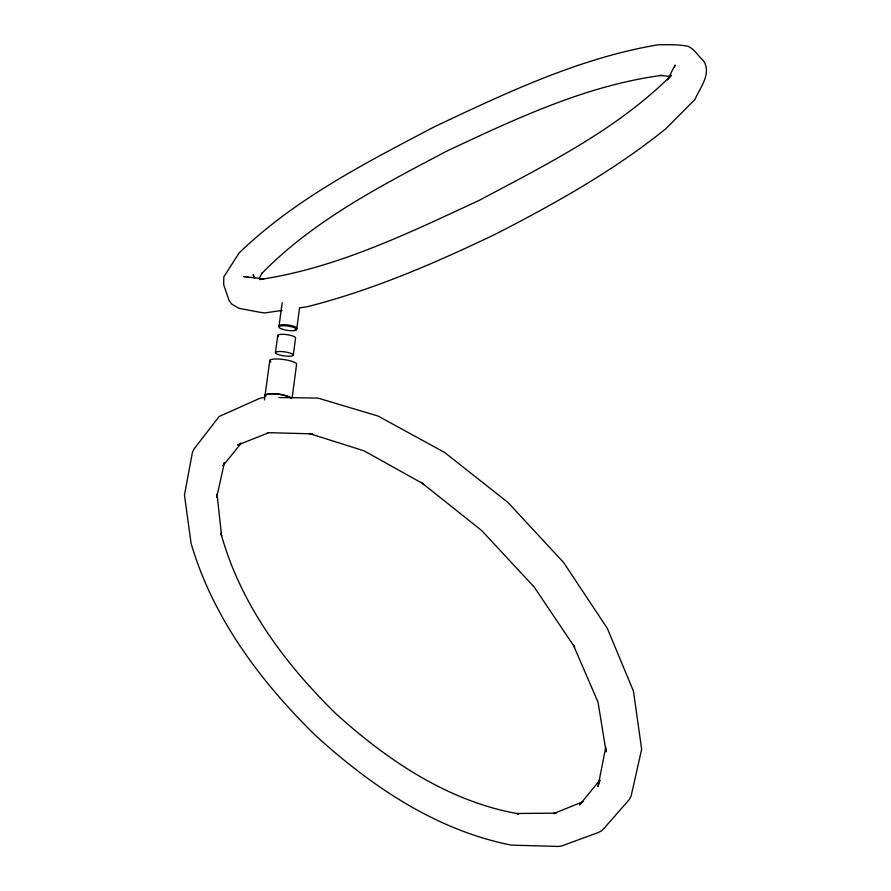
<?xml version="1.0" encoding="UTF-8"?>
<svg xmlns="http://www.w3.org/2000/svg" width="891" height="891" viewBox="0 0 891 891"><rect width="100%" height="100%" fill="white"/><g stroke="black" fill="none" stroke-linecap="round" stroke-linejoin="round"><path stroke-width="1.34" d="M293.273 355.286A9.044 2.016 8 0 0 280.81 351.522A9.044 2.016 8 0 0 279.017 354.796A9.044 2.016 8 0 0 293.273 355.286L295.534 338.201A9.021 2.116 8.1 0 0 285.32 334.459A9.021 2.116 8.1 0 0 278.493 336.531M296.803 328.623L299.499 308.331M292.17 397.676L296.547 364.586A13.588 2.963 7.9 0 0 281.333 359.229A13.588 2.963 7.9 0 0 270.853 361.991M275.453 352.468L277.769 335.339M279.072 325.738L282.191 302.662M264.427 399.97L269.828 360.332M605.824 746.97L597.972 786.553L599.999 780.293M674.576 67.115L675.122 65.032L667.637 79.366M259.136 278.371L262.333 272.635M667.437 79.923L671.48 75.122C616.884 129.741 546.439 164.49 479.035 200.464C408.624 233.03 337.232 268.002 259.76 279.518L263.836 278.961L243.689 276.511L247.921 277.134M241.027 443.462L222.917 465.759L224.465 462.451L216.669 497.434L217.048 494.215L221.592 535.925L220.946 533.319C240.058 603.452 284.452 663.35 335.773 713.58C387.607 760.513 448.34 801.432 518.362 813.806M599.754 780.204L579.584 804.941L582.313 802.279M261.921 273.37C314.011 219.943 381.771 185.484 447.037 150.969C515.666 118.837 585.922 85.503 661.768 75.356M240.971 443.128L237.585 445.099L268.492 432.814M583.126 801.622L553.623 813.594L555.873 813.283M263.736 397.509L259.96 398.277L219.141 416.487L194.06 449.008L192.445 452.305L184.459 495.017L191.086 543.354C212.86 617.964 260.584 681.66 315.481 735.431C371.235 786.185 436.323 830.379 511.445 845.125L558.423 846.45L561.809 845.915L598.206 832.55L601.581 830.791L604.276 828.073L629.313 799.539L631.129 796.008L641.654 749.242L633.891 694.212L633.39 690.993L607.361 628.422L563.569 562.455L507.937 502.413L444.676 452.505L378.018 416.019L317.775 398.065L278.794 397.542M282.068 310.436L264.694 312.941L260.595 312.396L239.066 308.364L231.76 304.121L229.187 300.746L223.674 284.752L223.808 276.856L239.189 252.866C295.5 198.526 366.301 162.563 434.975 126.489C506.545 92.742 579.473 57.971 658.126 44.784C668.061 44.739 678.329 44.305 688.097 46.299C694.601 49.261 698.199 55.966 703.344 60.633C712.165 73.329 699.914 87.763 694.991 99.436L665.722 128.839C613.598 170.849 554.97 203.594 495.596 234.11C434.763 263.235 372.561 290.21 306.994 306.794L299.443 307.918M555.616 813.138L516.869 813.494L518.751 813.928M267.311 432.636L312.674 433.861L309.255 433.505L364.118 450.868L423.57 484.002L422.245 483.234L481.697 530.546L534.232 587.102L574.684 647.234L573.459 645.262L598.028 702.175L606.103 751.848L605.613 748.061M659.607 75.401L670.088 76.437M254.648 278.037L253.111 274.651L254.102 277.146M279.128 326.318A9.01 2.172 8.2 0 1 290.087 325.326A9.01 2.172 8.2 0 1 295.099 329.447M265.897 394.412L265.095 394.991L265.707 396.083L265.095 394.991C273.448 392.285 283.605 394.368 291.502 397.943C283.806 394.145 274.439 393.087 265.964 394.379M282.458 329.269A9.01 2.172 8.2 0 0 296.67 329.692A9.01 2.172 8.2 0 0 284.274 325.75A9.01 2.172 8.2 0 0 282.458 329.269"/></g></svg>
